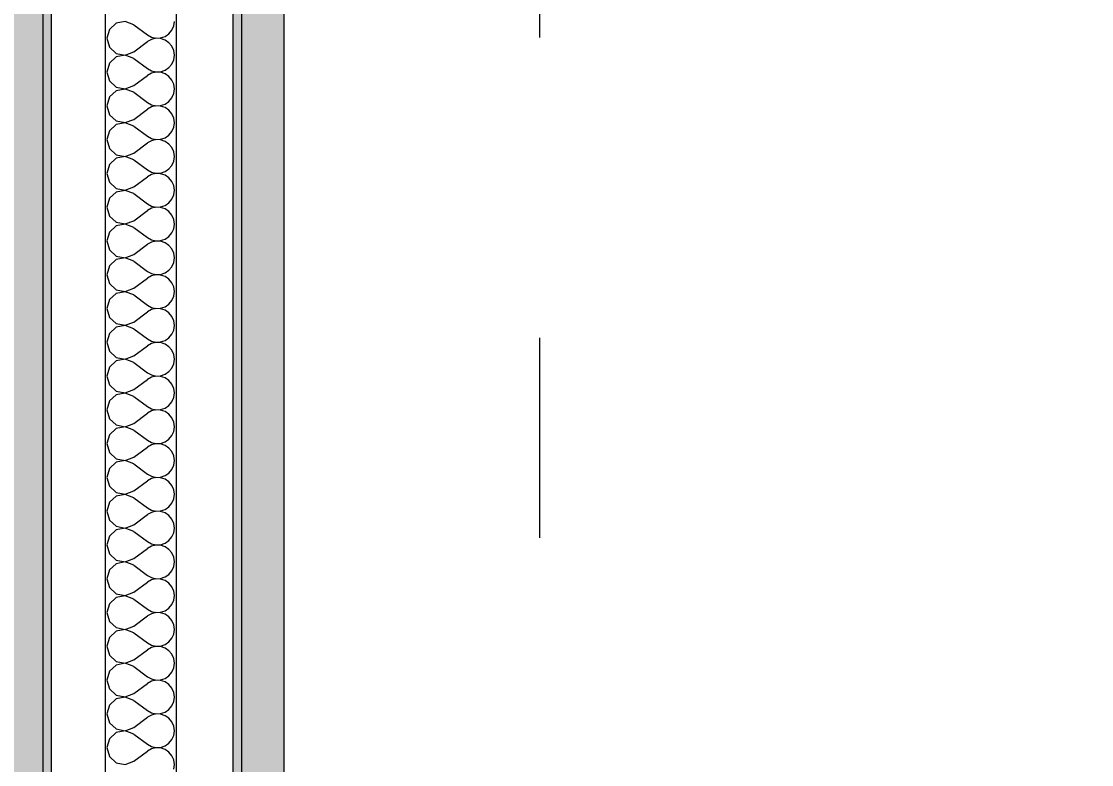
# Model space of a CAD drawing. Header units: millimetres. Extents: x -48147 to 1414029, y -496296 to 18123.
# Drawn here: x 1379525 to 1379902, y -480248.6 to -479986.7 of the extents above; entities that cross this region are included whole.
import ezdxf
from ezdxf.enums import TextEntityAlignment as Align

# ---------------------------------------------------------------- set-up
doc = ezdxf.new("R2010")
doc.units = ezdxf.units.MM
doc.header["$MEASUREMENT"] = 0
doc.linetypes.add('Double Dashed', pattern=[546.805537, 264.583325, -105.833328, 70.555556, -105.833328])
doc.linetypes.add('Wipeout_Contour', pattern=[1000, 0, -1000])
for name, color, linetype in [('New_A-15-MG_Structural_Grid_Phase_2', 7, 'Continuous'), ('New_A-25-M_Wall_Int', 7, 'Continuous'), ('New_A-95-D_1_20', 7, 'Continuous')]:
    doc.layers.add(name, color=color, linetype=linetype)
doc.layers.add('New_A-15-MG_Structural_Grid_Phase_2_Pen_No__222', color=7, linetype='Continuous', lineweight=13, true_color=0x65af33)
doc.layers.add('New_A-25-M_Wall_Int_Pen_No__107', color=7, linetype='Continuous', lineweight=15, true_color=0xa6a6a6)
doc.layers.add('New_A-25-M_Wall_Int_Pen_No__1', color=7, linetype='Continuous', lineweight=13)
doc.layers.add('New_A-95-D_1_20_Pen_No__1', color=7, linetype='Continuous', lineweight=13)
doc.styles.add('GENERATED_STYLE_1', font='')
doc.styles.add('GENERATED_STYLE_2', font='')
doc.styles.get('GENERATED_STYLE_1').set_extended_font_data('Arial')
doc.styles.get('GENERATED_STYLE_2').set_extended_font_data('Swis721 BT')
doc.dimstyles.new('GENERATED_STYLE__4', dxfattribs={"dimtxt": 125, "dimasz": 47.5, "dimexe": 0.18, "dimexo": 50, "dimgap": 0.09, "dimtad": 1, "dimdec": 0, "dimzin": 0, "dimdsep": 46, "dimtxsty": 'GENERATED_STYLE_1', "dimblk": 'ARROWHEAD_2', "dimblk1": 'ARROWHEAD_2', "dimblk2": 'ARROWHEAD_2', "dimcen": 0.09, "dimclrd": 7, "dimclre": 7, "dimclrt": 7, "dimadec": 0, "dimazin": 0, "dimtfac": 1, "dimtdec": 4, "dimtmove": 0, "dimatfit": 3, "dimfxl": 1, "dimtolj": 1, "dimtzin": 0, "dimarcsym": 0})

# ---------------------------------------------------------------- blocks, each defined once
blk = doc.blocks.new('Section Elem_90_2', base_point=(1372879, -490836.73))
at = {"color": 254, "linetype": 'Wipeout_Contour', "lineweight": 0, "ltscale": 81903552.09486547}
blk.add_wipeout([(1379835.83, -479397.03), (1379617.46, -479397.03), (1379617.46, -482736.73), (1379657.46, -482736.73), (1379657.46, -481686.73), (1384190.1, -481686.73), (1384190.1, -479136.73), (1383784.12, -479136.73), (1383784.12, -479150.03), (1383721.92, -479150.03), (1383714.71, -479153.02), (1383711.72, -479160.23), (1383711.72, -479567.83), (1383714.71, -479575.04), (1383721.92, -479578.03), (1383784.12, -479578.03), (1383784.12, -479591.33), (1383631.22, -479591.33), (1383631.22, -479578.03), (1383693.42, -479578.03), (1383700.64, -479575.04), (1383703.62, -479567.83), (1383703.62, -479160.23), (1383700.64, -479153.02), (1383693.42, -479150.03), (1383631.22, -479150.03), (1383631.22, -479136.73), (1380962.49, -479136.73), (1380962.49, -479147.63), (1380900.04, -479147.63), (1380894.66, -479149.86), (1380892.44, -479155.23), (1380892.44, -479374.23), (1380894.66, -479379.61), (1380900.04, -479381.83), (1380962.49, -479381.83), (1380962.49, -479392.73), (1380816.09, -479392.73), (1380816.09, -479381.83), (1380878.54, -479381.83), (1380883.91, -479379.61), (1380886.14, -479374.23), (1380886.14, -479155.23), (1380883.91, -479149.86), (1380878.54, -479147.63), (1380816.09, -479147.63), (1380816.09, -479136.73), (1379835.83, -479136.73), (1379835.83, -479154.03), (1379725.53, -479154.03), (1379716.55, -479157.75), (1379712.83, -479166.73), (1379712.83, -479367.03), (1379716.55, -479376.01), (1379725.53, -479379.73), (1379835.83, -479379.73)], dxfattribs=at).dxf.layer = 'New_A-25-M_Wall_Int'
blk = doc.blocks.new('*X406', base_point=(1372879, -490836.73))
at = {"layer": 'New_A-25-M_Wall_Int_Pen_No__107', "linetype": 'Continuous'}
for p, q in [((1379558.35, -479987.36), (1379555.95, -479989.56)), ((1379561.55, -479986.76), (1379558.35, -479987.36)), ((1379564.58, -479987.92), (1379561.55, -479986.76)), ((1379564.58, -479987.92), (1379569.35, -479991.49)), ((1379577.98, -479989.86), (1379578.64, -479988.36)), ((1379578.64, -479988.36), (1379578.87, -479986.73)), ((1379555.95, -479989.56), (1379555.06, -479992.68)), ((1379569.35, -479991.49), (1379570.78, -479992.29)), ((1379570.78, -479992.29), (1379572.38, -479992.66)), ((1379572.38, -479992.66), (1379574.02, -479992.58)), ((1379574.02, -479992.58), (1379575.58, -479992.06)), ((1379575.58, -479992.06), (1379576.93, -479991.13)), ((1379576.93, -479991.13), (1379577.98, -479989.86)), ((1379555.06, -479992.68), (1379555.95, -479995.81)), ((1379555.95, -479995.81), (1379558.35, -479998.01)), ((1379564.58, -479997.45), (1379569.35, -479993.88)), ((1379570.78, -479993.08), (1379569.35, -479993.88)), ((1379572.38, -479992.71), (1379570.78, -479993.08)), ((1379574.02, -479992.79), (1379572.38, -479992.71)), ((1379575.58, -479993.31), (1379574.02, -479992.79)), ((1379576.93, -479994.24), (1379575.58, -479993.31)), ((1379577.98, -479995.51), (1379576.93, -479994.24)), ((1379578.64, -479997.01), (1379577.98, -479995.51)), ((1379558.35, -479999.27), (1379555.95, -480001.46)), ((1379558.35, -479998.01), (1379561.55, -479998.61)), ((1379561.55, -479998.66), (1379558.35, -479999.27)), ((1379561.55, -479998.61), (1379564.58, -479997.45)), ((1379564.58, -479999.83), (1379561.55, -479998.66)), ((1379564.58, -479999.83), (1379569.35, -480003.4)), ((1379578.87, -479998.64), (1379578.64, -479997.01)), ((1379578.64, -480000.26), (1379578.87, -479998.64)), ((1379555.95, -480001.46), (1379555.06, -480004.59)), ((1379569.35, -480003.4), (1379570.78, -480004.19)), ((1379575.58, -480003.96), (1379576.93, -480003.03)), ((1379576.93, -480003.03), (1379577.98, -480001.77)), ((1379577.98, -480001.77), (1379578.64, -480000.26)), ((1379555.06, -480004.59), (1379555.95, -480007.72)), ((1379564.58, -480009.35), (1379569.35, -480005.78)), ((1379570.78, -480004.99), (1379569.35, -480005.78)), ((1379570.78, -480004.19), (1379572.38, -480004.57)), ((1379572.38, -480004.61), (1379570.78, -480004.99)), ((1379572.38, -480004.57), (1379574.02, -480004.49)), ((1379574.02, -480004.69), (1379572.38, -480004.61)), ((1379574.02, -480004.49), (1379575.58, -480003.96)), ((1379575.58, -480005.22), (1379574.02, -480004.69)), ((1379576.93, -480006.15), (1379575.58, -480005.22)), ((1379577.98, -480007.41), (1379576.93, -480006.15)), ((1379578.64, -480008.92), (1379577.98, -480007.41)), ((1379555.95, -480007.72), (1379558.35, -480009.91)), ((1379558.35, -480011.17), (1379555.95, -480013.36)), ((1379558.35, -480009.91), (1379561.55, -480010.52)), ((1379561.55, -480010.57), (1379558.35, -480011.17)), ((1379561.55, -480010.52), (1379564.58, -480009.35)), ((1379564.58, -480011.73), (1379561.55, -480010.57)), ((1379578.87, -480010.54), (1379578.64, -480008.92)), ((1379578.64, -480012.17), (1379578.87, -480010.54)), ((1379555.95, -480013.36), (1379555.06, -480016.49)), ((1379564.58, -480011.73), (1379569.35, -480015.3)), ((1379575.58, -480015.87), (1379576.93, -480014.94)), ((1379576.93, -480014.94), (1379577.98, -480013.67)), ((1379577.98, -480013.67), (1379578.64, -480012.17)), ((1379555.06, -480016.49), (1379555.95, -480019.62)), ((1379564.58, -480021.26), (1379569.35, -480017.68)), ((1379569.35, -480015.3), (1379570.78, -480016.1)), ((1379570.78, -480016.89), (1379569.35, -480017.68)), ((1379570.78, -480016.1), (1379572.38, -480016.47)), ((1379572.38, -480016.52), (1379570.78, -480016.89)), ((1379572.38, -480016.47), (1379574.02, -480016.39)), ((1379574.02, -480016.6), (1379572.38, -480016.52)), ((1379574.02, -480016.39), (1379575.58, -480015.87)), ((1379575.58, -480017.12), (1379574.02, -480016.6)), ((1379576.93, -480018.05), (1379575.58, -480017.12)), ((1379577.98, -480019.32), (1379576.93, -480018.05)), ((1379555.95, -480019.62), (1379558.35, -480021.82)), ((1379558.35, -480021.82), (1379561.55, -480022.42)), ((1379561.55, -480022.47), (1379558.35, -480023.08)), ((1379561.55, -480022.42), (1379564.58, -480021.26)), ((1379564.58, -480023.64), (1379561.55, -480022.47)), ((1379578.64, -480020.82), (1379577.98, -480019.32)), ((1379578.87, -480022.45), (1379578.64, -480020.82)), ((1379578.64, -480024.07), (1379578.87, -480022.45)), ((1379555.95, -480025.27), (1379555.06, -480028.4)), ((1379558.35, -480023.08), (1379555.95, -480025.27)), ((1379564.58, -480023.64), (1379569.35, -480027.21)), ((1379576.93, -480026.84), (1379577.98, -480025.58)), ((1379577.98, -480025.58), (1379578.64, -480024.07)), ((1379555.06, -480028.4), (1379555.95, -480031.53)), ((1379564.58, -480033.16), (1379569.35, -480029.59)), ((1379569.35, -480027.21), (1379570.78, -480028)), ((1379570.78, -480028.79), (1379569.35, -480029.59)), ((1379570.78, -480028), (1379572.38, -480028.38)), ((1379572.38, -480028.42), (1379570.78, -480028.79)), ((1379572.38, -480028.38), (1379574.02, -480028.3)), ((1379574.02, -480028.5), (1379572.38, -480028.42)), ((1379574.02, -480028.3), (1379575.58, -480027.77)), ((1379575.58, -480029.03), (1379574.02, -480028.5)), ((1379575.58, -480027.77), (1379576.93, -480026.84)), ((1379576.93, -480029.96), (1379575.58, -480029.03)), ((1379577.98, -480031.22), (1379576.93, -480029.96)), ((1379555.95, -480031.53), (1379558.35, -480033.72)), ((1379558.35, -480033.72), (1379561.55, -480034.33)), ((1379561.55, -480034.33), (1379564.58, -480033.16)), ((1379578.64, -480032.72), (1379577.98, -480031.22)), ((1379578.87, -480034.35), (1379578.64, -480032.72)), ((1379555.95, -480037.17), (1379555.06, -480040.3)), ((1379558.35, -480034.98), (1379555.95, -480037.17)), ((1379561.55, -480034.38), (1379558.35, -480034.98)), ((1379564.58, -480035.54), (1379561.55, -480034.38)), ((1379564.58, -480035.54), (1379569.35, -480039.11)), ((1379576.93, -480038.75), (1379577.98, -480037.48)), ((1379577.98, -480037.48), (1379578.64, -480035.98)), ((1379578.64, -480035.98), (1379578.87, -480034.35)), ((1379555.06, -480040.3), (1379555.95, -480043.43)), ((1379564.58, -480045.07), (1379569.35, -480041.49)), ((1379569.35, -480039.11), (1379570.78, -480039.91)), ((1379570.78, -480040.7), (1379569.35, -480041.49)), ((1379570.78, -480039.91), (1379572.38, -480040.28)), ((1379572.38, -480040.33), (1379570.78, -480040.7)), ((1379572.38, -480040.28), (1379574.02, -480040.2)), ((1379574.02, -480040.41), (1379572.38, -480040.33)), ((1379574.02, -480040.2), (1379575.58, -480039.68)), ((1379575.58, -480040.93), (1379574.02, -480040.41)), ((1379575.58, -480039.68), (1379576.93, -480038.75)), ((1379576.93, -480041.86), (1379575.58, -480040.93)), ((1379555.95, -480043.43), (1379558.35, -480045.63)), ((1379561.55, -480046.23), (1379564.58, -480045.07)), ((1379577.98, -480043.13), (1379576.93, -480041.86)), ((1379578.64, -480044.63), (1379577.98, -480043.13)), ((1379578.87, -480046.26), (1379578.64, -480044.63)), ((1379555.95, -480049.08), (1379555.06, -480052.21)), ((1379558.35, -480046.88), (1379555.95, -480049.08)), ((1379558.35, -480045.63), (1379561.55, -480046.23)), ((1379561.55, -480046.28), (1379558.35, -480046.88)), ((1379564.58, -480047.45), (1379561.55, -480046.28)), ((1379564.58, -480047.45), (1379569.35, -480051.02)), ((1379577.98, -480049.39), (1379578.64, -480047.88)), ((1379578.64, -480047.88), (1379578.87, -480046.26)), ((1379555.06, -480052.21), (1379555.95, -480055.34)), ((1379569.35, -480051.02), (1379570.78, -480051.81)), ((1379570.78, -480052.6), (1379569.35, -480053.4)), ((1379570.78, -480051.81), (1379572.38, -480052.18)), ((1379572.38, -480052.23), (1379570.78, -480052.6)), ((1379572.38, -480052.18), (1379574.02, -480052.1)), ((1379574.02, -480052.31), (1379572.38, -480052.23)), ((1379574.02, -480052.1), (1379575.58, -480051.58)), ((1379575.58, -480052.84), (1379574.02, -480052.31)), ((1379575.58, -480051.58), (1379576.93, -480050.65)), ((1379576.93, -480053.77), (1379575.58, -480052.84)), ((1379576.93, -480050.65), (1379577.98, -480049.39)), ((1379555.95, -480055.34), (1379558.35, -480057.53)), ((1379564.58, -480056.97), (1379569.35, -480053.4)), ((1379577.98, -480055.03), (1379576.93, -480053.77)), ((1379578.64, -480056.53), (1379577.98, -480055.03)), ((1379578.87, -480058.16), (1379578.64, -480056.53)), ((1379558.35, -480058.79), (1379555.95, -480060.98)), ((1379558.35, -480057.53), (1379561.55, -480058.14)), ((1379561.55, -480058.19), (1379558.35, -480058.79)), ((1379561.55, -480058.14), (1379564.58, -480056.97)), ((1379564.58, -480059.35), (1379561.55, -480058.19)), ((1379564.58, -480059.35), (1379569.35, -480062.92)), ((1379577.98, -480061.29), (1379578.64, -480059.79)), ((1379578.64, -480059.79), (1379578.87, -480058.16)), ((1379555.95, -480060.98), (1379555.06, -480064.11)), ((1379555.06, -480064.11), (1379555.95, -480067.24)), ((1379569.35, -480062.92), (1379570.78, -480063.72)), ((1379570.78, -480063.72), (1379572.38, -480064.09)), ((1379572.38, -480064.14), (1379570.78, -480064.51)), ((1379572.38, -480064.09), (1379574.02, -480064.01)), ((1379574.02, -480064.22), (1379572.38, -480064.14)), ((1379574.02, -480064.01), (1379575.58, -480063.48)), ((1379575.58, -480064.74), (1379574.02, -480064.22)), ((1379575.58, -480063.48), (1379576.93, -480062.55)), ((1379576.93, -480062.55), (1379577.98, -480061.29)), ((1379555.95, -480067.24), (1379558.35, -480069.44)), ((1379564.58, -480068.88), (1379569.35, -480065.3)), ((1379570.78, -480064.51), (1379569.35, -480065.3)), ((1379576.93, -480065.67), (1379575.58, -480064.74)), ((1379577.98, -480066.94), (1379576.93, -480065.67)), ((1379578.64, -480068.44), (1379577.98, -480066.94)), ((1379558.35, -480070.69), (1379555.95, -480072.89)), ((1379558.35, -480069.44), (1379561.55, -480070.04)), ((1379561.55, -480070.09), (1379558.35, -480070.69)), ((1379561.55, -480070.04), (1379564.58, -480068.88)), ((1379564.58, -480071.26), (1379561.55, -480070.09)), ((1379564.58, -480071.26), (1379569.35, -480074.83)), ((1379577.98, -480073.2), (1379578.64, -480071.69)), ((1379578.87, -480070.07), (1379578.64, -480068.44)), ((1379578.64, -480071.69), (1379578.87, -480070.07)), ((1379555.95, -480072.89), (1379555.06, -480076.02)), ((1379569.35, -480074.83), (1379570.78, -480075.62)), ((1379574.02, -480075.91), (1379575.58, -480075.39)), ((1379575.58, -480075.39), (1379576.93, -480074.46)), ((1379576.93, -480074.46), (1379577.98, -480073.2)), ((1379555.06, -480076.02), (1379555.95, -480079.15)), ((1379555.95, -480079.15), (1379558.35, -480081.34)), ((1379564.58, -480080.78), (1379569.35, -480077.21)), ((1379570.78, -480076.41), (1379569.35, -480077.21)), ((1379570.78, -480075.62), (1379572.38, -480075.99)), ((1379572.38, -480076.04), (1379570.78, -480076.41)), ((1379572.38, -480075.99), (1379574.02, -480075.91)), ((1379574.02, -480076.12), (1379572.38, -480076.04)), ((1379575.58, -480076.65), (1379574.02, -480076.12)), ((1379576.93, -480077.58), (1379575.58, -480076.65)), ((1379577.98, -480078.84), (1379576.93, -480077.58)), ((1379578.64, -480080.34), (1379577.98, -480078.84)), ((1379558.35, -480082.6), (1379555.95, -480084.79)), ((1379558.35, -480081.34), (1379561.55, -480081.95)), ((1379561.55, -480081.99), (1379558.35, -480082.6)), ((1379561.55, -480081.95), (1379564.58, -480080.78)), ((1379564.58, -480083.16), (1379561.55, -480081.99)), ((1379578.87, -480081.97), (1379578.64, -480080.34)), ((1379578.64, -480083.6), (1379578.87, -480081.97)), ((1379555.95, -480084.79), (1379555.06, -480087.92)), ((1379564.58, -480083.16), (1379569.35, -480086.73)), ((1379569.35, -480086.73), (1379570.78, -480087.53)), ((1379575.58, -480087.29), (1379576.93, -480086.36)), ((1379576.93, -480086.36), (1379577.98, -480085.1)), ((1379577.98, -480085.1), (1379578.64, -480083.6)), ((1379555.06, -480087.92), (1379555.95, -480091.05)), ((1379564.58, -480092.68), (1379569.35, -480089.11)), ((1379570.78, -480088.32), (1379569.35, -480089.11)), ((1379570.78, -480087.53), (1379572.38, -480087.9)), ((1379572.38, -480087.95), (1379570.78, -480088.32)), ((1379572.38, -480087.9), (1379574.02, -480087.82)), ((1379574.02, -480088.03), (1379572.38, -480087.95)), ((1379574.02, -480087.82), (1379575.58, -480087.29)), ((1379575.58, -480088.55), (1379574.02, -480088.03)), ((1379576.93, -480089.48), (1379575.58, -480088.55)), ((1379577.98, -480090.75), (1379576.93, -480089.48)), ((1379555.95, -480091.05), (1379558.35, -480093.25)), ((1379558.35, -480093.25), (1379561.55, -480093.85)), ((1379561.55, -480093.9), (1379558.35, -480094.5)), ((1379561.55, -480093.85), (1379564.58, -480092.68)), ((1379564.58, -480095.07), (1379561.55, -480093.9)), ((1379578.64, -480092.25), (1379577.98, -480090.75)), ((1379578.87, -480093.88), (1379578.64, -480092.25)), ((1379578.64, -480095.5), (1379578.87, -480093.88)), ((1379555.95, -480096.7), (1379555.06, -480099.83)), ((1379558.35, -480094.5), (1379555.95, -480096.7)), ((1379564.58, -480095.07), (1379569.35, -480098.64)), ((1379576.93, -480098.27), (1379577.98, -480097)), ((1379577.98, -480097), (1379578.64, -480095.5)), ((1379555.06, -480099.83), (1379555.95, -480102.96)), ((1379564.58, -480104.59), (1379569.35, -480101.02)), ((1379569.35, -480098.64), (1379570.78, -480099.43)), ((1379570.78, -480100.22), (1379569.35, -480101.02)), ((1379570.78, -480099.43), (1379572.38, -480099.8)), ((1379572.38, -480099.85), (1379570.78, -480100.22)), ((1379572.38, -480099.8), (1379574.02, -480099.72)), ((1379574.02, -480099.93), (1379572.38, -480099.85)), ((1379574.02, -480099.72), (1379575.58, -480099.2)), ((1379575.58, -480100.46), (1379574.02, -480099.93)), ((1379575.58, -480099.2), (1379576.93, -480098.27)), ((1379576.93, -480101.39), (1379575.58, -480100.46)), ((1379577.98, -480102.65), (1379576.93, -480101.39)), ((1379555.95, -480102.96), (1379558.35, -480105.15)), ((1379558.35, -480105.15), (1379561.55, -480105.76)), ((1379561.55, -480105.76), (1379564.58, -480104.59)), ((1379578.64, -480104.15), (1379577.98, -480102.65)), ((1379578.87, -480105.78), (1379578.64, -480104.15)), ((1379555.95, -480108.6), (1379555.06, -480111.73)), ((1379558.35, -480106.41), (1379555.95, -480108.6)), ((1379561.55, -480105.8), (1379558.35, -480106.41)), ((1379564.58, -480106.97), (1379561.55, -480105.8)), ((1379564.58, -480106.97), (1379569.35, -480110.54)), ((1379576.93, -480110.17), (1379577.98, -480108.91)), ((1379577.98, -480108.91), (1379578.64, -480107.41)), ((1379578.64, -480107.41), (1379578.87, -480105.78)), ((1379555.06, -480111.73), (1379555.95, -480114.86)), ((1379564.58, -480116.49), (1379569.35, -480112.92)), ((1379569.35, -480110.54), (1379570.78, -480111.34)), ((1379570.78, -480112.13), (1379569.35, -480112.92)), ((1379570.78, -480111.34), (1379572.38, -480111.71)), ((1379572.38, -480111.76), (1379570.78, -480112.13)), ((1379572.38, -480111.71), (1379574.02, -480111.63)), ((1379574.02, -480111.84), (1379572.38, -480111.76)), ((1379574.02, -480111.63), (1379575.58, -480111.1)), ((1379575.58, -480112.36), (1379574.02, -480111.84)), ((1379575.58, -480111.1), (1379576.93, -480110.17)), ((1379576.93, -480113.29), (1379575.58, -480112.36)), ((1379577.98, -480114.56), (1379576.93, -480113.29)), ((1379555.95, -480114.86), (1379558.35, -480117.06)), ((1379558.35, -480117.06), (1379561.55, -480117.66)), ((1379561.55, -480117.66), (1379564.58, -480116.49)), ((1379578.64, -480116.06), (1379577.98, -480114.56)), ((1379578.87, -480117.68), (1379578.64, -480116.06)), ((1379555.95, -480120.51), (1379555.06, -480123.64)), ((1379558.35, -480118.31), (1379555.95, -480120.51)), ((1379561.55, -480117.71), (1379558.35, -480118.31)), ((1379564.58, -480118.88), (1379561.55, -480117.71)), ((1379564.58, -480118.88), (1379569.35, -480122.45)), ((1379576.93, -480122.08), (1379577.98, -480120.81)), ((1379577.98, -480120.81), (1379578.64, -480119.31)), ((1379578.64, -480119.31), (1379578.87, -480117.68)), ((1379555.06, -480123.64), (1379555.95, -480126.77)), ((1379569.35, -480122.45), (1379570.78, -480123.24)), ((1379570.78, -480124.03), (1379569.35, -480124.83)), ((1379570.78, -480123.24), (1379572.38, -480123.61)), ((1379572.38, -480123.66), (1379570.78, -480124.03)), ((1379572.38, -480123.61), (1379574.02, -480123.53)), ((1379574.02, -480123.74), (1379572.38, -480123.66)), ((1379574.02, -480123.53), (1379575.58, -480123.01)), ((1379575.58, -480124.27), (1379574.02, -480123.74)), ((1379575.58, -480123.01), (1379576.93, -480122.08)), ((1379576.93, -480125.2), (1379575.58, -480124.27)), ((1379555.95, -480126.77), (1379558.35, -480128.96)), ((1379564.58, -480128.4), (1379569.35, -480124.83)), ((1379577.98, -480126.46), (1379576.93, -480125.2)), ((1379578.64, -480127.96), (1379577.98, -480126.46)), ((1379578.87, -480129.59), (1379578.64, -480127.96)), ((1379558.35, -480130.22), (1379555.95, -480132.41)), ((1379558.35, -480128.96), (1379561.55, -480129.57)), ((1379561.55, -480129.61), (1379558.35, -480130.22)), ((1379561.55, -480129.57), (1379564.58, -480128.4)), ((1379564.58, -480130.78), (1379561.55, -480129.61)), ((1379564.58, -480130.78), (1379569.35, -480134.35)), ((1379577.98, -480132.72), (1379578.64, -480131.22)), ((1379578.64, -480131.22), (1379578.87, -480129.59)), ((1379555.95, -480132.41), (1379555.06, -480135.54)), ((1379555.06, -480135.54), (1379555.95, -480138.67)), ((1379569.35, -480134.35), (1379570.78, -480135.15)), ((1379570.78, -480135.15), (1379572.38, -480135.52)), ((1379572.38, -480135.57), (1379570.78, -480135.94)), ((1379572.38, -480135.52), (1379574.02, -480135.44)), ((1379574.02, -480135.65), (1379572.38, -480135.57)), ((1379574.02, -480135.44), (1379575.58, -480134.91)), ((1379575.58, -480136.17), (1379574.02, -480135.65)), ((1379575.58, -480134.91), (1379576.93, -480133.98)), ((1379576.93, -480133.98), (1379577.98, -480132.72)), ((1379555.95, -480138.67), (1379558.35, -480140.87)), ((1379564.58, -480140.3), (1379569.35, -480136.73)), ((1379570.78, -480135.94), (1379569.35, -480136.73)), ((1379576.93, -480137.1), (1379575.58, -480136.17)), ((1379577.98, -480138.36), (1379576.93, -480137.1)), ((1379578.64, -480139.87), (1379577.98, -480138.36)), ((1379558.35, -480142.12), (1379555.95, -480144.32)), ((1379558.35, -480140.87), (1379561.55, -480141.47)), ((1379561.55, -480141.52), (1379558.35, -480142.12)), ((1379561.55, -480141.47), (1379564.58, -480140.3)), ((1379564.58, -480142.68), (1379561.55, -480141.52)), ((1379564.58, -480142.68), (1379569.35, -480146.26)), ((1379577.98, -480144.62), (1379578.64, -480143.12)), ((1379578.87, -480141.49), (1379578.64, -480139.87)), ((1379578.64, -480143.12), (1379578.87, -480141.49)), ((1379555.95, -480144.32), (1379555.06, -480147.45)), ((1379569.35, -480146.26), (1379570.78, -480147.05)), ((1379570.78, -480147.05), (1379572.38, -480147.42)), ((1379574.02, -480147.34), (1379575.58, -480146.82)), ((1379575.58, -480146.82), (1379576.93, -480145.89)), ((1379576.93, -480145.89), (1379577.98, -480144.62)), ((1379555.06, -480147.45), (1379555.95, -480150.58)), ((1379555.95, -480150.58), (1379558.35, -480152.77)), ((1379564.58, -480152.21), (1379569.35, -480148.64)), ((1379570.78, -480147.84), (1379569.35, -480148.64)), ((1379572.38, -480147.47), (1379570.78, -480147.84)), ((1379572.38, -480147.42), (1379574.02, -480147.34)), ((1379574.02, -480147.55), (1379572.38, -480147.47)), ((1379575.58, -480148.08), (1379574.02, -480147.55)), ((1379576.93, -480149.01), (1379575.58, -480148.08)), ((1379577.98, -480150.27), (1379576.93, -480149.01)), ((1379578.64, -480151.77), (1379577.98, -480150.27)), ((1379558.35, -480154.03), (1379555.95, -480156.22)), ((1379558.35, -480152.77), (1379561.55, -480153.38)), ((1379561.55, -480153.42), (1379558.35, -480154.03)), ((1379561.55, -480153.38), (1379564.58, -480152.21)), ((1379564.58, -480154.59), (1379561.55, -480153.42)), ((1379564.58, -480154.59), (1379569.35, -480158.16)), ((1379578.87, -480153.4), (1379578.64, -480151.77)), ((1379578.64, -480155.03), (1379578.87, -480153.4)), ((1379555.95, -480156.22), (1379555.06, -480159.35)), ((1379569.35, -480158.16), (1379570.78, -480158.96)), ((1379575.58, -480158.72), (1379576.93, -480157.79)), ((1379576.93, -480157.79), (1379577.98, -480156.53)), ((1379577.98, -480156.53), (1379578.64, -480155.03)), ((1379555.06, -480159.35), (1379555.95, -480162.48)), ((1379564.58, -480164.11), (1379569.35, -480160.54)), ((1379570.78, -480159.75), (1379569.35, -480160.54)), ((1379570.78, -480158.96), (1379572.38, -480159.33)), ((1379572.38, -480159.38), (1379570.78, -480159.75)), ((1379572.38, -480159.33), (1379574.02, -480159.25)), ((1379574.02, -480159.46), (1379572.38, -480159.38)), ((1379574.02, -480159.25), (1379575.58, -480158.72)), ((1379575.58, -480159.98), (1379574.02, -480159.46)), ((1379576.93, -480160.91), (1379575.58, -480159.98)), ((1379577.98, -480162.17), (1379576.93, -480160.91)), ((1379578.64, -480163.68), (1379577.98, -480162.17)), ((1379555.95, -480162.48), (1379558.35, -480164.68)), ((1379558.35, -480165.93), (1379555.95, -480168.13)), ((1379558.35, -480164.68), (1379561.55, -480165.28)), ((1379561.55, -480165.33), (1379558.35, -480165.93)), ((1379561.55, -480165.28), (1379564.58, -480164.11)), ((1379564.58, -480166.49), (1379561.55, -480165.33)), ((1379578.87, -480165.3), (1379578.64, -480163.68)), ((1379578.64, -480166.93), (1379578.87, -480165.3)), ((1379555.95, -480168.13), (1379555.06, -480171.26)), ((1379564.58, -480166.49), (1379569.35, -480170.07)), ((1379575.58, -480170.63), (1379576.93, -480169.7)), ((1379576.93, -480169.7), (1379577.98, -480168.43)), ((1379577.98, -480168.43), (1379578.64, -480166.93)), ((1379555.06, -480171.26), (1379555.95, -480174.39)), ((1379564.58, -480176.02), (1379569.35, -480172.45)), ((1379569.35, -480170.07), (1379570.78, -480170.86)), ((1379570.78, -480171.65), (1379569.35, -480172.45)), ((1379570.78, -480170.86), (1379572.38, -480171.23)), ((1379572.38, -480171.28), (1379570.78, -480171.65)), ((1379572.38, -480171.23), (1379574.02, -480171.15)), ((1379574.02, -480171.36), (1379572.38, -480171.28)), ((1379574.02, -480171.15), (1379575.58, -480170.63)), ((1379575.58, -480171.88), (1379574.02, -480171.36)), ((1379576.93, -480172.81), (1379575.58, -480171.88)), ((1379577.98, -480174.08), (1379576.93, -480172.81)), ((1379555.95, -480174.39), (1379558.35, -480176.58)), ((1379558.35, -480176.58), (1379561.55, -480177.18)), ((1379561.55, -480177.23), (1379558.35, -480177.84)), ((1379561.55, -480177.18), (1379564.58, -480176.02)), ((1379564.58, -480178.4), (1379561.55, -480177.23)), ((1379578.64, -480175.58), (1379577.98, -480174.08)), ((1379578.87, -480177.21), (1379578.64, -480175.58)), ((1379578.64, -480178.84), (1379578.87, -480177.21)), ((1379555.95, -480180.03), (1379555.06, -480183.16)), ((1379558.35, -480177.84), (1379555.95, -480180.03)), ((1379564.58, -480178.4), (1379569.35, -480181.97)), ((1379576.93, -480181.6), (1379577.98, -480180.34)), ((1379577.98, -480180.34), (1379578.64, -480178.84)), ((1379555.06, -480183.16), (1379555.95, -480186.29)), ((1379564.58, -480187.92), (1379569.35, -480184.35)), ((1379569.35, -480181.97), (1379570.78, -480182.77)), ((1379570.78, -480183.56), (1379569.35, -480184.35)), ((1379570.78, -480182.77), (1379572.38, -480183.14)), ((1379572.38, -480183.19), (1379570.78, -480183.56)), ((1379572.38, -480183.14), (1379574.02, -480183.06)), ((1379574.02, -480183.26), (1379572.38, -480183.19)), ((1379574.02, -480183.06), (1379575.58, -480182.53)), ((1379575.58, -480183.79), (1379574.02, -480183.26)), ((1379575.58, -480182.53), (1379576.93, -480181.6)), ((1379576.93, -480184.72), (1379575.58, -480183.79)), ((1379577.98, -480185.98), (1379576.93, -480184.72)), ((1379555.95, -480186.29), (1379558.35, -480188.48)), ((1379558.35, -480188.48), (1379561.55, -480189.09)), ((1379561.55, -480189.09), (1379564.58, -480187.92)), ((1379578.64, -480187.49), (1379577.98, -480185.98)), ((1379578.87, -480189.11), (1379578.64, -480187.49)), ((1379555.95, -480191.94), (1379555.06, -480195.07)), ((1379558.35, -480189.74), (1379555.95, -480191.94)), ((1379561.55, -480189.14), (1379558.35, -480189.74)), ((1379564.58, -480190.3), (1379561.55, -480189.14)), ((1379564.58, -480190.3), (1379569.35, -480193.88)), ((1379576.93, -480193.51), (1379577.98, -480192.24)), ((1379577.98, -480192.24), (1379578.64, -480190.74)), ((1379578.64, -480190.74), (1379578.87, -480189.11)), ((1379555.06, -480195.07), (1379555.95, -480198.2)), ((1379569.35, -480193.88), (1379570.78, -480194.67)), ((1379570.78, -480195.46), (1379569.35, -480196.26)), ((1379570.78, -480194.67), (1379572.38, -480195.04)), ((1379572.38, -480195.09), (1379570.78, -480195.46)), ((1379572.38, -480195.04), (1379574.02, -480194.96)), ((1379574.02, -480195.17), (1379572.38, -480195.09)), ((1379574.02, -480194.96), (1379575.58, -480194.44)), ((1379575.58, -480195.69), (1379574.02, -480195.17)), ((1379575.58, -480194.44), (1379576.93, -480193.51)), ((1379576.93, -480196.62), (1379575.58, -480195.69)), ((1379555.95, -480198.2), (1379558.35, -480200.39)), ((1379561.55, -480200.99), (1379564.58, -480199.83)), ((1379564.58, -480199.83), (1379569.35, -480196.26)), ((1379577.98, -480197.89), (1379576.93, -480196.62)), ((1379578.64, -480199.39), (1379577.98, -480197.89)), ((1379578.87, -480201.02), (1379578.64, -480199.39)), ((1379558.35, -480201.65), (1379555.95, -480203.84)), ((1379558.35, -480200.39), (1379561.55, -480200.99)), ((1379561.55, -480201.04), (1379558.35, -480201.65)), ((1379564.58, -480202.21), (1379561.55, -480201.04)), ((1379564.58, -480202.21), (1379569.35, -480205.78)), ((1379577.98, -480204.15), (1379578.64, -480202.64)), ((1379578.64, -480202.64), (1379578.87, -480201.02)), ((1379555.95, -480203.84), (1379555.06, -480206.97)), ((1379555.06, -480206.97), (1379555.95, -480210.1)), ((1379569.35, -480205.78), (1379570.78, -480206.57)), ((1379570.78, -480207.37), (1379569.35, -480208.16)), ((1379570.78, -480206.57), (1379572.38, -480206.95)), ((1379572.38, -480206.99), (1379570.78, -480207.37)), ((1379572.38, -480206.95), (1379574.02, -480206.87)), ((1379574.02, -480207.07), (1379572.38, -480206.99)), ((1379574.02, -480206.87), (1379575.58, -480206.34)), ((1379575.58, -480207.6), (1379574.02, -480207.07)), ((1379575.58, -480206.34), (1379576.93, -480205.41)), ((1379576.93, -480205.41), (1379577.98, -480204.15)), ((1379555.95, -480210.1), (1379558.35, -480212.29)), ((1379564.58, -480211.73), (1379569.35, -480208.16)), ((1379576.93, -480208.53), (1379575.58, -480207.6)), ((1379577.98, -480209.79), (1379576.93, -480208.53)), ((1379578.64, -480211.3), (1379577.98, -480209.79)), ((1379578.87, -480212.92), (1379578.64, -480211.3)), ((1379558.35, -480213.55), (1379555.95, -480215.75)), ((1379558.35, -480212.29), (1379561.55, -480212.9)), ((1379561.55, -480212.95), (1379558.35, -480213.55)), ((1379561.55, -480212.9), (1379564.58, -480211.73)), ((1379564.58, -480214.11), (1379561.55, -480212.95)), ((1379564.58, -480214.11), (1379569.35, -480217.68)), ((1379577.98, -480216.05), (1379578.64, -480214.55)), ((1379578.64, -480214.55), (1379578.87, -480212.92)), ((1379555.95, -480215.75), (1379555.06, -480218.88)), ((1379569.35, -480217.68), (1379570.78, -480218.48)), ((1379570.78, -480218.48), (1379572.38, -480218.85)), ((1379572.38, -480218.85), (1379574.02, -480218.77)), ((1379574.02, -480218.77), (1379575.58, -480218.25)), ((1379575.58, -480218.25), (1379576.93, -480217.32)), ((1379576.93, -480217.32), (1379577.98, -480216.05)), ((1379555.06, -480218.88), (1379555.95, -480222)), ((1379555.95, -480222), (1379558.35, -480224.2)), ((1379564.58, -480223.64), (1379569.35, -480220.07)), ((1379570.78, -480219.27), (1379569.35, -480220.07)), ((1379572.38, -480218.9), (1379570.78, -480219.27)), ((1379574.02, -480218.98), (1379572.38, -480218.9)), ((1379575.58, -480219.5), (1379574.02, -480218.98)), ((1379576.93, -480220.43), (1379575.58, -480219.5)), ((1379577.98, -480221.7), (1379576.93, -480220.43)), ((1379578.64, -480223.2), (1379577.98, -480221.7)), ((1379558.35, -480225.46), (1379555.95, -480227.65)), ((1379558.35, -480224.2), (1379561.55, -480224.8)), ((1379561.55, -480224.85), (1379558.35, -480225.46)), ((1379561.55, -480224.8), (1379564.58, -480223.64)), ((1379564.58, -480226.02), (1379561.55, -480224.85)), ((1379564.58, -480226.02), (1379569.35, -480229.59)), ((1379578.87, -480224.83), (1379578.64, -480223.2)), ((1379578.64, -480226.45), (1379578.87, -480224.83)), ((1379555.95, -480227.65), (1379555.06, -480230.78)), ((1379569.35, -480229.59), (1379570.78, -480230.38)), ((1379574.02, -480230.68), (1379575.58, -480230.15)), ((1379575.58, -480230.15), (1379576.93, -480229.22)), ((1379576.93, -480229.22), (1379577.98, -480227.96)), ((1379577.98, -480227.96), (1379578.64, -480226.45)), ((1379555.06, -480230.78), (1379555.95, -480233.91)), ((1379555.95, -480233.91), (1379558.35, -480236.1)), ((1379564.58, -480235.54), (1379569.35, -480231.97)), ((1379570.78, -480231.18), (1379569.35, -480231.97)), ((1379570.78, -480230.38), (1379572.38, -480230.76)), ((1379572.38, -480230.8), (1379570.78, -480231.18)), ((1379572.38, -480230.76), (1379574.02, -480230.68)), ((1379574.02, -480230.88), (1379572.38, -480230.8)), ((1379575.58, -480231.41), (1379574.02, -480230.88)), ((1379576.93, -480232.34), (1379575.58, -480231.41)), ((1379577.98, -480233.6), (1379576.93, -480232.34)), ((1379578.64, -480235.11), (1379577.98, -480233.6)), ((1379558.35, -480237.36), (1379555.95, -480239.56)), ((1379558.35, -480236.1), (1379561.55, -480236.71)), ((1379561.55, -480236.76), (1379558.35, -480237.36)), ((1379561.55, -480236.71), (1379564.58, -480235.54)), ((1379564.58, -480237.92), (1379561.55, -480236.76)), ((1379578.87, -480236.73), (1379578.64, -480235.11)), ((1379578.64, -480238.36), (1379578.87, -480236.73)), ((1379555.95, -480239.56), (1379555.06, -480242.68)), ((1379564.58, -480237.92), (1379569.35, -480241.49)), ((1379575.58, -480242.06), (1379576.93, -480241.13)), ((1379576.93, -480241.13), (1379577.98, -480239.86)), ((1379577.98, -480239.86), (1379578.64, -480238.36)), ((1379555.06, -480242.68), (1379555.95, -480245.81)), ((1379564.58, -480247.45), (1379569.35, -480243.88)), ((1379569.35, -480241.49), (1379570.78, -480242.29)), ((1379570.78, -480243.08), (1379569.35, -480243.88)), ((1379570.78, -480242.29), (1379572.38, -480242.66)), ((1379572.38, -480242.71), (1379570.78, -480243.08)), ((1379572.38, -480242.66), (1379574.02, -480242.58)), ((1379574.02, -480242.79), (1379572.38, -480242.71)), ((1379574.02, -480242.58), (1379575.58, -480242.06)), ((1379575.58, -480243.31), (1379574.02, -480242.79)), ((1379576.93, -480244.24), (1379575.58, -480243.31)), ((1379577.98, -480245.51), (1379576.93, -480244.24)), ((1379555.95, -480245.81), (1379558.35, -480248.01)), ((1379558.35, -480248.01), (1379561.55, -480248.61)), ((1379561.55, -480248.61), (1379564.58, -480247.45)), ((1379578.64, -480247.01), (1379577.98, -480245.51)), ((1379578.87, -480248.64), (1379578.64, -480247.01)), ((1379578.64, -480250.26), (1379578.87, -480248.64))]:
    blk.add_line(p, q, dxfattribs=at)
blk = doc.blocks.new('Section Elem_376_2', base_point=(1372879, -490836.73))
at = {"layer": 'New_A-25-M_Wall_Int_Pen_No__107', "linetype": 'Continuous'}
for points in [[(1379517.46, -479136.73), (1379517.46, -482736.73), (1379532.46, -482736.73), (1379532.46, -479136.73)], [(1379602.46, -482736.73), (1379617.46, -482736.73), (1379617.46, -479136.73), (1379602.46, -479136.73)]]:
    blk.add_hatch(color=256, dxfattribs=at).paths.add_polyline_path(points)
at = {"layer": 'New_A-25-M_Wall_Int_Pen_No__107', "linetype": 'Continuous', "lineweight": 0, "true_color": 0x535353}
blk.add_hatch(color=251, dxfattribs=at).paths.add_polyline_path([(1379599.46, -482736.73), (1379602.46, -482736.73), (1379602.46, -479136.73), (1379599.46, -479136.73)])
at = {"layer": 'New_A-25-M_Wall_Int_Pen_No__1', "linetype": 'Continuous'}
for p, q in [((1379532.46, -479136.73), (1379532.46, -482736.73)), ((1379602.46, -479136.73), (1379602.46, -482736.73)), ((1379617.46, -479136.73), (1379617.46, -482736.73))]:
    blk.add_line(p, q, dxfattribs=at)
at = {"color": 254, "linetype": 'Wipeout_Contour', "lineweight": 0, "ltscale": 5844067.242895639}
blk.add_wipeout([(1379579.46, -482736.73), (1379599.46, -482736.73), (1379599.46, -479136.73), (1379579.46, -479136.73)], dxfattribs=at).dxf.layer = 'New_A-25-M_Wall_Int'
at = {"layer": 'New_A-25-M_Wall_Int_Pen_No__1', "linetype": 'Continuous'}
blk.add_line((1379599.46, -479136.73), (1379599.46, -482736.73), dxfattribs=at)
at = {"color": 254, "linetype": 'Wipeout_Contour', "lineweight": 0, "ltscale": 5843982.258966735}
blk.add_wipeout([(1379554.46, -482736.73), (1379579.46, -482736.73), (1379579.46, -479136.73), (1379554.46, -479136.73)], dxfattribs=at).dxf.layer = 'New_A-25-M_Wall_Int'
at = {"layer": 'New_A-25-M_Wall_Int_Pen_No__1', "linetype": 'Continuous'}
blk.add_line((1379579.46, -479136.73), (1379579.46, -482736.73), dxfattribs=at)
at = {"layer": 'New_A-25-M_Wall_Int'}
blk.add_blockref('*X406', (1372879, -490836.73), dxfattribs=at)
at = {"color": 254, "linetype": 'Wipeout_Contour', "lineweight": 0, "ltscale": 5843899.163694545}
blk.add_wipeout([(1379535.46, -482736.73), (1379554.46, -482736.73), (1379554.46, -479136.73), (1379535.46, -479136.73)], dxfattribs=at).dxf.layer = 'New_A-25-M_Wall_Int'
at = {"layer": 'New_A-25-M_Wall_Int_Pen_No__107', "linetype": 'Continuous', "lineweight": 0, "true_color": 0x535353}
blk.add_hatch(color=251, dxfattribs=at).paths.add_polyline_path([(1379532.46, -482736.73), (1379535.46, -482736.73), (1379535.46, -479136.73), (1379532.46, -479136.73)])
at = {"layer": 'New_A-25-M_Wall_Int_Pen_No__1', "linetype": 'Continuous'}
for p, q in [((1379535.46, -479136.73), (1379535.46, -482736.73)), ((1379554.46, -479136.73), (1379554.46, -482736.73))]:
    blk.add_line(p, q, dxfattribs=at)
blk = doc.blocks.new('Standard grid marker[3]_2', base_point=(1379707.47, -469432.1))
at = {"layer": 'New_A-15-MG_Structural_Grid_Phase_2_Pen_No__222', "linetype": 'Double Dashed'}
blk.add_line((1379707.47, -470432.1), (1379707.47, -493836.73), dxfattribs=at)
at = {"layer": 'New_A-15-MG_Structural_Grid_Phase_2_Pen_No__222', "style": 'GENERATED_STYLE_2'}
for tag, p in [('AC_MarkerText_1_0', (1379707.47, -469163.68)), ('AC_MarkerText_1_1', (1379707.47, -495068.32))]:
    blk.add_attdef(tag, text='', height=175, rotation=360, dxfattribs=at).set_placement(p, align=Align.MIDDLE_CENTER)
blk = doc.blocks.new('*D781', base_point=(1372879, -490836.73))
at = {"layer": 'New_A-95-D_1_20_Pen_No__1', "linetype": 'Continuous'}
for p, q in [((1367392.19, -478986.73), (1367392.19, -478956.17)), ((1367423.44, -479004.77), (1367360.94, -478968.69)), ((1367439.07, -478986.73), (1367345.32, -478986.73)), ((1367392.19, -482736.73), (1367392.19, -478986.73)), ((1367360.94, -482718.69), (1367423.44, -482754.77)), ((1367439.07, -482736.73), (1367345.32, -482736.73))]:
    blk.add_line(p, q, dxfattribs=at)
at = {"layer": 'New_A-95-D_1_20_Pen_No__1', "insert": (1367367.19, -481076.23), "char_height": 125, "attachment_point": 7, "rotation": 90, "style": 'GENERATED_STYLE_1'}
blk.add_mtext('\\A1;{\\fArial|b0|i0|c0|p34;3,750}', dxfattribs=at)
blk = doc.blocks.new('ARROWHEAD_2')
at = {"color": 0, "linetype": 'Continuous', "lineweight": 0}
for p, q in [((-0.3781, -0.655), (0.3781, 0.655)), ((0, 0), (-1, 0))]:
    blk.add_line(p, q, dxfattribs=at)

msp = doc.modelspace()

# ---------------------------------------------------------------- block references
at = {"layer": 'New_A-25-M_Wall_Int'}
msp.add_blockref('Section Elem_90_2', (1372879, -490836.73), dxfattribs=at)

# ---------------------------------------------------------------- next in the draw order: block references
msp.add_blockref('Section Elem_376_2', (1372879, -490836.73), dxfattribs=at)

# ---------------------------------------------------------------- next in the draw order: block references
at = {"layer": 'New_A-15-MG_Structural_Grid_Phase_2', "color": 8, "linetype": 'Continuous', "lineweight": 15}
msp.add_blockref('Standard grid marker[3]_2', (1379707.47, -469432.1), dxfattribs=at)

# ---------------------------------------------------------------- next in the draw order: dimensions: what is measured, and where the dimension line sits
at = {"layer": 'New_A-95-D_1_20', "linetype": 'Continuous'}
dim = msp.add_linear_dim(base=(1367392.19, -478986.73), p1=(1383127.97, -482736.73), p2=(1383128.04, -478986.73), angle=90, dimstyle='GENERATED_STYLE__4', dxfattribs=at)
dim.commit()
dim.dimension.update_dxf_attribs({"geometry": '*D781', "text_midpoint": (1367304.69, -480839.08), "dimtype": 160, "text_rotation": 90})

doc.saveas('drawing.dxf')
